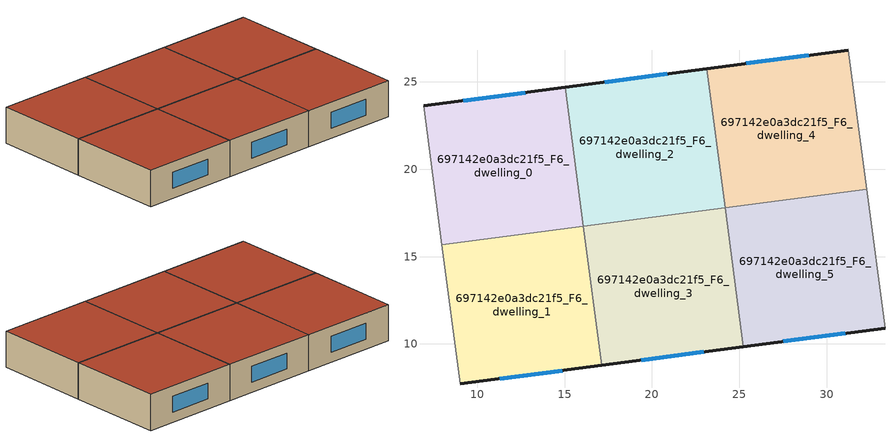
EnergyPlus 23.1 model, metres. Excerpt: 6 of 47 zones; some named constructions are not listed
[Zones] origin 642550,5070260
697142e0a3dc21f5_F6_dwelling_0
 floor to 697142e0a3dc21f5_F5_dwelling_0 (EU_floor_Construction): 15.04,24.69 16.08,16.74 7.97,15.67 6.93,23.63 z18
 wall outside (EU_wall_Construction): 15.04,24.69 6.93,23.63 z18:21
 wall to 697142e0a3dc21f5_F6_dwelling_1 (EU_wall_Construction): 7.97,15.67 16.08,16.74 z18:21
 wall adiabatic (EU_wall_Construction): 6.93,23.63 7.97,15.67 z18:21
 wall to 697142e0a3dc21f5_F6_dwelling_2 (EU_wall_Construction): 16.08,16.74 15.04,24.69 z18:21
 window (EU_Window_Construction): 12.76,24.39 9.2,23.93 z18.84:20.16
 roof outside (EU_roof_Construction): 16.08,16.74 15.04,24.69 6.93,23.63 7.97,15.67 z21
697142e0a3dc21f5_F6_dwelling_1
 floor to 697142e0a3dc21f5_F5_dwelling_1 (EU_floor_Construction): 16.08,16.74 17.13,8.78 9.02,7.71 7.97,15.67 z18
 wall outside (EU_wall_Construction): 9.02,7.71 17.13,8.78 z18:21
 wall adiabatic (EU_wall_Construction): 7.97,15.67 9.02,7.71 z18:21
 wall to 697142e0a3dc21f5_F6_dwelling_3 (EU_wall_Construction): 17.13,8.78 16.08,16.74 z18:21
 window (EU_Window_Construction): 11.29,8.01 14.86,8.48 z18.84:20.16
 roof outside (EU_roof_Construction): 17.13,8.78 16.08,16.74 7.97,15.67 9.02,7.71 z21
697142e0a3dc21f5_F6_dwelling_2
 floor to 697142e0a3dc21f5_F5_dwelling_2 (EU_floor_Construction): 23.14,25.76 24.19,17.8 16.08,16.74 15.04,24.69 z18
 wall outside (EU_wall_Construction): 23.14,25.76 15.04,24.69 z18:21
 wall to 697142e0a3dc21f5_F6_dwelling_3 (EU_wall_Construction): 16.08,16.74 24.19,17.8 z18:21
 wall to 697142e0a3dc21f5_F6_dwelling_4 (EU_wall_Construction): 24.19,17.8 23.14,25.76 z18:21
 window (EU_Window_Construction): 20.87,25.46 17.31,24.99 z18.84:20.16
 roof outside (EU_roof_Construction): 24.19,17.8 23.14,25.76 15.04,24.69 16.08,16.74 z21
697142e0a3dc21f5_F6_dwelling_3
 floor to 697142e0a3dc21f5_F5_dwelling_3 (EU_floor_Construction): 24.19,17.8 25.23,9.84 17.13,8.78 16.08,16.74 z18
 wall outside (EU_wall_Construction): 17.13,8.78 25.23,9.84 z18:21
 wall to 697142e0a3dc21f5_F6_dwelling_5 (EU_wall_Construction): 25.23,9.84 24.19,17.8 z18:21
 window (EU_Window_Construction): 19.4,9.08 22.96,9.55 z18.84:20.16
 roof outside (EU_roof_Construction): 25.23,9.84 24.19,17.8 16.08,16.74 17.13,8.78 z21
697142e0a3dc21f5_F6_dwelling_4
 floor to 697142e0a3dc21f5_F5_dwelling_4 (EU_floor_Construction): 31.24,26.82 32.29,18.87 24.19,17.8 23.14,25.76 z18
 wall outside (EU_wall_Construction): 31.24,26.82 23.14,25.76 z18:21
 wall to 697142e0a3dc21f5_F6_dwelling_5 (EU_wall_Construction): 24.19,17.8 32.29,18.87 z18:21
 wall adiabatic (EU_wall_Construction): 32.29,18.87 31.24,26.82 z18:21
 window (EU_Window_Construction): 28.97,26.52 25.41,26.06 z18.84:20.16
 roof outside (EU_roof_Construction): 32.29,18.87 31.24,26.82 23.14,25.76 24.19,17.8 z21
697142e0a3dc21f5_F6_dwelling_5
 floor to 697142e0a3dc21f5_F5_dwelling_5 (EU_floor_Construction): 32.29,18.87 33.34,10.91 25.23,9.84 24.19,17.8 z18
 wall outside (EU_wall_Construction): 25.23,9.84 33.34,10.91 z18:21
 wall adiabatic (EU_wall_Construction): 33.34,10.91 32.29,18.87 z18:21
 window (EU_Window_Construction): 27.51,10.14 31.07,10.61 z18.84:20.16
 roof outside (EU_roof_Construction): 33.34,10.91 32.29,18.87 24.19,17.8 25.23,9.84 z21
[SCHEDULE:FILE] Column Number=1; Rows to Skip at Top=0; Number of Hours of Data=8760; Column Separator=Comma; Interpolate to Timestep=No; Minutes per Item=60; Adjust Schedule for Daylight Savings=Yes
Name | File
EU_Step8_GainSchedule_697142e0a3dc21f5_F4_dwelling_0_f000 | ../../schedules/697142e0a3dc21f5/697142e0a3dc21f5_F4_dwelling_0_f000_gain.csv
EU_Step8_GainSchedule_697142e0a3dc21f5_F4_dwelling_1_f000 | ../../schedules/697142e0a3dc21f5/697142e0a3dc21f5_F4_dwelling_1_f000_gain.csv
EU_Step8_GainSchedule_697142e0a3dc21f5_F4_dwelling_2_f000 | ../../schedules/697142e0a3dc21f5/697142e0a3dc21f5_F4_dwelling_2_f000_gain.csv
EU_Step8_GainSchedule_697142e0a3dc21f5_F4_dwelling_3_f000 | ../../schedules/697142e0a3dc21f5/697142e0a3dc21f5_F4_dwelling_3_f000_gain.csv
EU_Step8_GainSchedule_697142e0a3dc21f5_F4_dwelling_4_f000 | ../../schedules/697142e0a3dc21f5/697142e0a3dc21f5_F4_dwelling_4_f000_gain.csv
EU_Step8_GainSchedule_697142e0a3dc21f5_F4_dwelling_5_f000 | ../../schedules/697142e0a3dc21f5/697142e0a3dc21f5_F4_dwelling_5_f000_gain.csv
EU_Step8_GainSchedule_697142e0a3dc21f5_F4_dwelling_6_f000 | ../../schedules/697142e0a3dc21f5/697142e0a3dc21f5_F4_dwelling_6_f000_gain.csv
